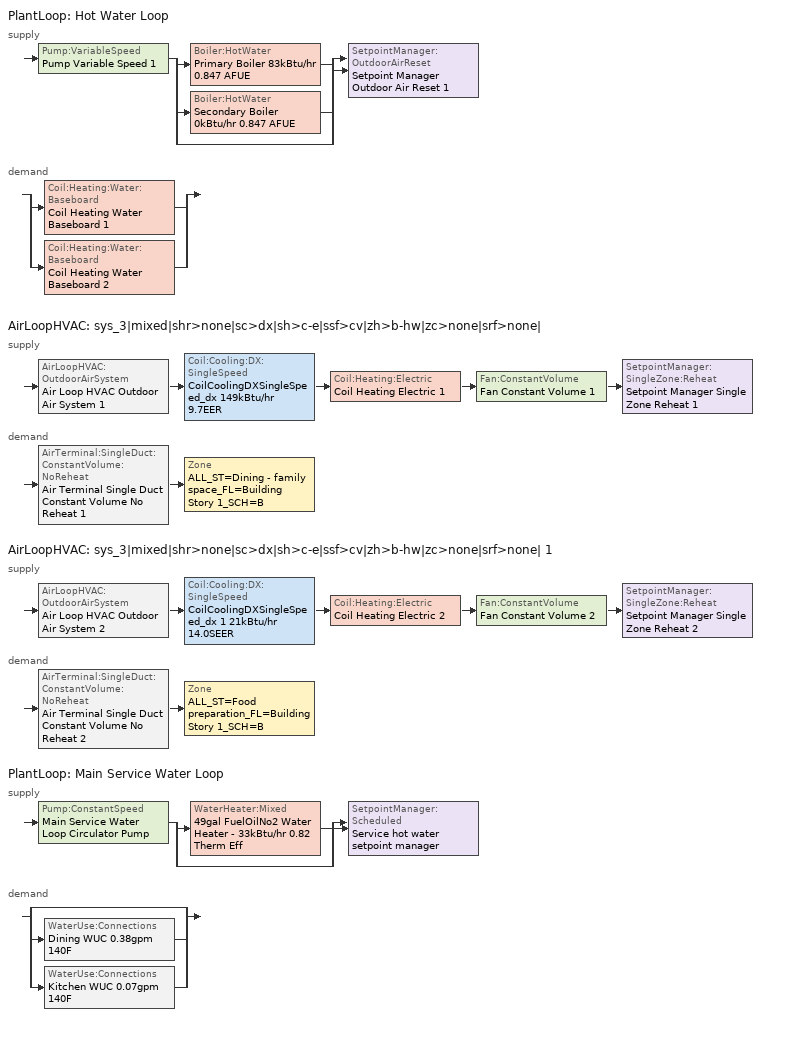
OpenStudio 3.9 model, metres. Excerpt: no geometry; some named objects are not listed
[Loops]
PlantLoop 'Hot Water Loop'
 supply: Pump:VariableSpeed 'Pump Variable Speed 1' > split
  | Boiler:HotWater 'Primary Boiler 83kBtu/hr 0.847 AFUE'
  | Boiler:HotWater 'Secondary Boiler 0kBtu/hr 0.847 AFUE'
  | bypass
  join > SetpointManager:OutdoorAirReset 'Setpoint Manager Outdoor Air Reset 1'
 demand: split
  | Coil:Heating:Water:Baseboard 'Coil Heating Water Baseboard 1'
  | Coil:Heating:Water:Baseboard 'Coil Heating Water Baseboard 2'
AirLoopHVAC 'sys_3|mixed|shr>none|sc>dx|sh>c-e|ssf>cv|zh>b-hw|zc>none|srf>none|'
 supply: AirLoopHVAC:OutdoorAirSystem 'Air Loop HVAC Outdoor Air System 1' > Coil:Cooling:DX:SingleSpeed 'CoilCoolingDXSingleSpeed_dx 149kBtu/hr 9.7EER' > Coil:Heating:Electric 'Coil Heating Electric 1' > Fan:ConstantVolume 'Fan Constant Volume 1' > SetpointManager:SingleZone:Reheat 'Setpoint Manager Single Zone Reheat 1'
 demand: AirTerminal:SingleDuct:ConstantVolume:NoReheat 'Air Terminal Single Duct Constant Volume No Reheat 1' > Zone 'ALL_ST=Dining - family space_FL=Building Story 1_SCH=B'
AirLoopHVAC 'sys_3|mixed|shr>none|sc>dx|sh>c-e|ssf>cv|zh>b-hw|zc>none|srf>none| 1'
 supply: AirLoopHVAC:OutdoorAirSystem 'Air Loop HVAC Outdoor Air System 2' > Coil:Cooling:DX:SingleSpeed 'CoilCoolingDXSingleSpeed_dx 1 21kBtu/hr 14.0SEER' > Coil:Heating:Electric 'Coil Heating Electric 2' > Fan:ConstantVolume 'Fan Constant Volume 2' > SetpointManager:SingleZone:Reheat 'Setpoint Manager Single Zone Reheat 2'
 demand: AirTerminal:SingleDuct:ConstantVolume:NoReheat 'Air Terminal Single Duct Constant Volume No Reheat 2' > Zone 'ALL_ST=Food preparation_FL=Building Story 1_SCH=B'
PlantLoop 'Main Service Water Loop'
 supply: Pump:ConstantSpeed 'Main Service Water Loop Circulator Pump' > split
  | WaterHeater:Mixed '49gal FuelOilNo2 Water Heater - 33kBtu/hr 0.82 Therm Eff'
  | bypass
  join > SetpointManager:Scheduled 'Service hot water setpoint manager'
 demand: split
  | bypass
  | WaterUse:Connections 'Dining WUC 0.38gpm 140F'
  | WaterUse:Connections 'Kitchen WUC 0.07gpm 140F'
[Sizing:Zone] Zone Cooling Design Supply Air Temperature Input Method=TemperatureDifference; Zone Cooling Design Supply Air Temperature {C}=14; Zone Cooling Design Supply Air Temperature Difference {deltaC}=11; Zone Heating Design Supply Air Temperature Input Method=TemperatureDifference; Zone Heating Design Supply Air Temperature {C}=40; Zone Heating Design Supply Air Temperature Difference {deltaC}=21; Zone Cooling Design Supply Air Humidity Ratio {kg-H2O/kg-air}=0.0085; Zone Heating Design Supply Air Humidity Ratio {kg-H2O/kg-air}=0.008; Zone Heating Sizing Factor=1.3; Zone Cooling Sizing Factor=1.1; Cooling Design Air Flow Method=DesignDay; Heating Design Air Flow Method=DesignDay; Account for Dedicated Outdoor Air System=No; Dedicated Outdoor Air System Control Strategy=NeutralSupplyAir; Dedicated Outdoor Air Low Setpoint Temperature for Design {C}=autosize; Dedicated Outdoor Air High Setpoint Temperature for Design {C}=autosize; Zone Load Sizing Method=Sensible Load Only No Latent Load; Zone Latent Cooling Design Supply Air Humidity Ratio Input Method=HumidityRatioDifference; Zone Cooling Design Supply Air Humidity Ratio Difference {kgWater/kgDryAir}=0.005; Zone Latent Heating Design Supply Air Humidity Ratio Input Method=HumidityRatioDifference; Zone Humidification Design Supply Air Humidity Ratio Difference {kgWater/kgDryAir}=0.005; Sizing Option=Coincident
ALL_ST=Dining - family space_FL=Building Story 1_SCH=B; ALL_ST=Food preparation_FL=Building Story 1_SCH=B
[Zone equipment]
ALL_ST=Dining - family space_FL=Building Story 1_SCH=B: Zone HVAC Baseboard Convective Water 1, Air Terminal Single Duct Constant Volume No Reheat 1
ALL_ST=Food preparation_FL=Building Story 1_SCH=B: Zone HVAC Baseboard Convective Water 2, Air Terminal Single Duct Constant Volume No Reheat 2
[PlantLoop] Glycol Concentration=0; Plant Loop Volume {m3}=Autocalculate; Load Distribution Scheme=Optimal
Name | Fluid Type | Maximum Loop Temperature {C} | Minimum Loop Temperature {C}
Hot Water Loop | Water
Main Service Water Loop |  | 60 | 51.6667
[Sizing:Plant] Loop Type=Heating; Sizing Option=NonCoincident; Zone Timesteps in Averaging Window=1; Coincident Sizing Factor Mode=None
Name | Design Loop Exit Temperature {C} | Loop Design Temperature Difference {deltaC}
Hot Water Loop | 82 | 16
Main Service Water Loop | 60 | 5
[Pump:VariableSpeed]
Pump Variable Speed 1: Motor Efficiency=0.855; Pump Control Type=Intermittent; Skin Loss Radiative Fraction=0.5; Design Power Sizing Method=PowerPerFlowPerPressure; Design Electric Power per Unit Flow Rate {W/(m3/s)}=348701.1; Design Shaft Power per Unit Flow Rate per Unit Head {W-s/m3-Pa}=1.28205; Design Minimum Flow Rate Fraction=0
[Boiler:HotWater] Fuel Type=FuelOilNo2; Nominal Thermal Efficiency=0.847; Normalized Boiler Efficiency Curve=BOILER-EFFFPLR-NECB2011; Water Outlet Upper Temperature Limit {C}=99; Boiler Flow Mode=ConstantFlow; On Cycle Parasitic Electric Load {W}=0; Off Cycle Parasitic Fuel Load {W}=0; Sizing Factor=1
Name | Nominal Capacity {W}
Primary Boiler 83kBtu/hr 0.847 AFUE | 24426.2
Secondary Boiler 0kBtu/hr 0.847 AFUE | 0.001
[SetpointManager:OutdoorAirReset]
Setpoint Manager Outdoor Air Reset 1: Control Variable=Temperature; Setpoint at Outdoor Low Temperature {C}=82; Outdoor Low Temperature {C}=-16; Setpoint at Outdoor High Temperature {C}=60; Outdoor High Temperature {C}=0; Setpoint Node or NodeList=Hot Water Loop Supply Outlet Node
[AirLoopHVAC] Design Supply Air Flow Rate {m3/s}=autosize; Design Return Air Flow Fraction of Supply Air Flow=1
Name | Availability Schedule
sys_3|mixed|shr>none|sc>dx|sh>c-e|ssf>cv|zh>b-hw|zc>none|srf>none| | sys_3|mixed|shr>none|sc>dx|sh>c-e|ssf>cv|zh>b-hw|zc>none|srf>none| Occ Sch
sys_3|mixed|shr>none|sc>dx|sh>c-e|ssf>cv|zh>b-hw|zc>none|srf>none| 1 | sys_3|mixed|shr>none|sc>dx|sh>c-e|ssf>cv|zh>b-hw|zc>none|srf>none| 1 Occ Sch
[Sizing:System] Type of Load to Size On=Sensible; Design Outdoor Air Flow Rate {m3/s}=Autosize; Central Heating Maximum System Air Flow Ratio=1; Preheat Design Temperature {C}=7; Preheat Design Humidity Ratio {kg-H2O/kg-Air}=0.008; Precool Design Temperature {C}=13; Precool Design Humidity Ratio {kg-H2O/kg-Air}=0.008; Central Cooling Design Supply Air Temperature {C}=13; Central Heating Design Supply Air Temperature {C}=43; Sizing Option=NonCoincident; 100% Outdoor Air in Cooling=No; 100% Outdoor Air in Heating=No; Central Cooling Design Supply Air Humidity Ratio {kg-H2O/kg-Air}=0.0085; Central Heating Design Supply Air Humidity Ratio {kg-H2O/kg-Air}=0.008; Cooling Design Air Flow Method=DesignDay; Cooling Design Air Flow Rate {m3/s}=0; Heating Design Air Flow Method=DesignDay; Heating Design Air Flow Rate {m3/s}=0; System Outdoor Air Method=ZoneSum; Zone Maximum Outdoor Air Fraction=1; Cooling Supply Air Flow Rate Per Floor Area {m3/s-m2}=0.00996765; Cooling Fraction of Autosized Cooling Supply Air Flow Rate=1; Cooling Supply Air Flow Rate Per Unit Cooling Capacity {m3/s-W}=3.94755e-05; Heating Supply Air Flow Rate Per Floor Area {m3/s-m2}=0.00996765; Heating Fraction of Autosized Heating Supply Air Flow Rate=1; Heating Fraction of Autosized Cooling Supply Air Flow Rate=1; Heating Supply Air Flow Rate Per Unit Heating Capacity {m3/s-W}=3.15882e-05; Cooling Design Capacity Method=CoolingDesignCapacity; Cooling Design Capacity {W}=autosize; Cooling Design Capacity Per Floor Area {W/m2}=234.7; Fraction of Autosized Cooling Design Capacity=1; Heating Design Capacity Method=HeatingDesignCapacity; Heating Design Capacity {W}=autosize; Heating Design Capacity Per Floor Area {W/m2}=157; Fraction of Autosized Heating Design Capacity=1; Central Cooling Capacity Control Method=OnOff; Occupant Diversity=autosize
sys_3|mixed|shr>none|sc>dx|sh>c-e|ssf>cv|zh>b-hw|zc>none|srf>none|; sys_3|mixed|shr>none|sc>dx|sh>c-e|ssf>cv|zh>b-hw|zc>none|srf>none| 1
[Fan:ConstantVolume] Availability Schedule=Always On Discrete; Fan Total Efficiency=0.39975; Pressure Rise {Pa}=640; Maximum Flow Rate {m3/s}=AutoSize; Motor Efficiency=0.615
Fan Constant Volume 1; Fan Constant Volume 2
[Coil:Cooling:DX:SingleSpeed] Availability Schedule=Always On Discrete; Rated Total Cooling Capacity {W}=autosize; Rated Sensible Heat Ratio=autosize; Rated Air Flow Rate {m3/s}=autosize; Rated Evaporator Fan Power Per Volume Flow Rate 2017 {W/(m3/s)}=773.3; Rated Evaporator Fan Power Per Volume Flow Rate 2023 {W/(m3/s)}=934.4; Total Cooling Capacity Function of Temperature Curve=DXCOOL-NECB2011-REF-CAPFT; Total Cooling Capacity Function of Flow Fraction Curve=DXCOOL-NECB2011-REF-CAPFFLOW; Energy Input Ratio Function of Temperature Curve=DXCOOL-NECB2011-REF-COOLEIRFT; Energy Input Ratio Function of Flow Fraction Curve=DXCOOL-NECB2011-REF-COOLEIRFFLOW; Part Load Fraction Correlation Curve=DXCOOL-NECB2011-REF-COOLPLFFPLR; Minimum Outdoor Dry-Bulb Temperature for Compressor Operation {C}=-25; Nominal Time for Condensate Removal to Begin {s}=0; Ratio of Initial Moisture Evaporation Rate and Steady State Latent Capacity=0; Maximum Cycling Rate {cycles/hr}=0; Latent Capacity Time Constant {s}=0; Condenser Type=AirCooled; Evaporative Condenser Effectiveness=0.9; Evaporative Condenser Air Flow Rate {m3/s}=autosize; Evaporative Condenser Pump Rated Power Consumption {W}=autosize; Crankcase Heater Capacity {W}=0; Maximum Outdoor Dry-Bulb Temperature for Crankcase Heater Operation {C}=10; Basin Heater Capacity {W/K}=0; Basin Heater Setpoint Temperature {C}=2
Name | Rated COP {W/W}
CoilCoolingDXSingleSpeed_dx 149kBtu/hr 9.7EER | 3.36681
CoilCoolingDXSingleSpeed_dx 1 21kBtu/hr 14.0SEER | 3.8248
[Coil:Heating:Electric] Availability Schedule=Always On Discrete
Coil Heating Electric 1; Coil Heating Electric 2
[Controller:OutdoorAir] Minimum Outdoor Air Flow Rate {m3/s}=autosize; Maximum Outdoor Air Flow Rate {m3/s}=Autosize; Economizer Control Action Type=ModulateFlow; Lockout Type=NoLockout; Minimum Limit Type=FixedMinimum; High Humidity Control=No; High Humidity Outdoor Air Flow Ratio=1; Control High Indoor Humidity Based on Outdoor Humidity Ratio=Yes; Heat Recovery Bypass Control Type=BypassWhenWithinEconomizerLimits; Economizer Operation Staging=InterlockedWithMechanicalCooling
Name | Economizer Control Type | Minimum Outdoor Air Schedule | Controller Mechanical Ventilation | Economizer Maximum Limit Dry-Bulb Temperature {C} | Economizer Maximum Limit Enthalpy {J/kg} | Economizer Minimum Limit Dry-Bulb Temperature {C}
Controller Outdoor Air 1 | DifferentialEnthalpy | sys_3|mixed|shr>none|sc>dx|sh>c-e|ssf>cv|zh>b-hw|zc>none|srf>none| Occ Sch | Controller Mechanical Ventilation 1
Controller Outdoor Air 2 | NoEconomizer | sys_3|mixed|shr>none|sc>dx|sh>c-e|ssf>cv|zh>b-hw|zc>none|srf>none| 1 Occ Sch | Controller Mechanical Ventilation 2 | 28 | 64000 | -100
[Controller:MechanicalVentilation] Availability Schedule=Always On Discrete; Demand Controlled Ventilation=Yes; System Outdoor Air Method=ZoneSum
Controller Mechanical Ventilation 1; Controller Mechanical Ventilation 2
[AirLoopHVAC:OutdoorAirSystem]
Name | Controller
Air Loop HVAC Outdoor Air System 1 | Controller Outdoor Air 1
Air Loop HVAC Outdoor Air System 2 | Controller Outdoor Air 2
[SetpointManager:SingleZone:Reheat] Minimum Supply Air Temperature {C}=13; Maximum Supply Air Temperature {C}=43
Name | Control Zone | Setpoint Node or NodeList
Setpoint Manager Single Zone Reheat 1 | ALL_ST=Dining - family space_FL=Building Story 1_SCH=B | sys_3|mixed|shr>none|sc>dx|sh>c-e|ssf>cv|zh>b-hw|zc>none|srf>none| Supply Outlet Node
Setpoint Manager Single Zone Reheat 2 | ALL_ST=Food preparation_FL=Building Story 1_SCH=B | sys_3|mixed|shr>none|sc>dx|sh>c-e|ssf>cv|zh>b-hw|zc>none|srf>none| 1 Supply Outlet Node
[Coil:Heating:Water:Baseboard] Heating Design Capacity Method=HeatingDesignCapacity; Heating Design Capacity {W}=autosize; Heating Design Capacity Per Floor Area {W/m2}=0; Fraction of Autosized Heating Design Capacity=0.8
Coil Heating Water Baseboard 1; Coil Heating Water Baseboard 2
[ZoneHVAC:Baseboard:Convective:Water] Availability Schedule=Always On Discrete
Name | Heating Coil
Zone HVAC Baseboard Convective Water 1 | Coil Heating Water Baseboard 1
Zone HVAC Baseboard Convective Water 2 | Coil Heating Water Baseboard 2
[AirTerminal:SingleDuct:ConstantVolume:NoReheat] Availability Schedule=Always On Discrete; Maximum Air Flow Rate {m3/s}=AutoSize
Air Terminal Single Duct Constant Volume No Reheat 1; Air Terminal Single Duct Constant Volume No Reheat 2
[SetpointManager:Scheduled]
Service hot water setpoint manager: Control Variable=Temperature; Schedule=Service Water Loop Temp - 140F; Setpoint Node or NodeList=Main Service Water Loop Supply Outlet Node
[Pump:ConstantSpeed]
Main Service Water Loop Circulator Pump: Rated Flow Rate {m3/s}=autosize; Rated Pump Head {Pa}=284784; Rated Power Consumption {W}=autosize; Motor Efficiency=0.7; Fraction of Motor Inefficiencies to Fluid Stream=0; Pump Control Type=Intermittent; Design Power Sizing Method=PowerPerFlowPerPressure; Design Electric Power per Unit Flow Rate {W/(m3/s)}=348701.1; Design Shaft Power per Unit Flow Rate per Unit Head {W-s/m3-Pa}=1.28205
[WaterHeater:Mixed]
49gal FuelOilNo2 Water Heater - 33kBtu/hr 0.82 Therm Eff: Tank Volume {m3}=0.184338; Setpoint Temperature Schedule=Service Water Loop Temp - 140F; Deadband Temperature Difference {deltaC}=2; Maximum Temperature Limit {C}=60; Heater Control Type=Cycle; Heater Maximum Capacity {W}=9631.68; Heater Fuel Type=FuelOilNo2; Heater Thermal Efficiency=0.82; Part Load Factor Curve=SWH-EFFFPLR-NECB2011; Off Cycle Parasitic Fuel Consumption Rate {W}=31.3783; Off Cycle Parasitic Fuel Type=FuelOilNo2; Off Cycle Parasitic Heat Fraction to Tank=0.8; On Cycle Parasitic Fuel Consumption Rate {W}=31.3783; On Cycle Parasitic Fuel Type=FuelOilNo2; On Cycle Parasitic Heat Fraction to Tank=0; Ambient Temperature Indicator=Schedule; Ambient Temperature Schedule=Water Heater Ambient Temp Schedule 71.6F; Off Cycle Loss Coefficient to Ambient Temperature {W/K}=2.9847; On Cycle Loss Coefficient to Ambient Temperature {W/K}=2.9847; Use Side Effectiveness=1; Source Side Effectiveness=1; Use Side Design Flow Rate {m3/s}=autosize; Source Side Design Flow Rate {m3/s}=autosize; Indirect Water Heating Recovery Time {hr}=1.5; Source Side Flow Control Mode=IndirectHeatPrimarySetpoint
[WaterHeater:Sizing]
49gal FuelOilNo2 Water Heater - 33kBtu/hr 0.82 Therm Eff: Design Mode=PeakDraw; Time Storage Can Meet Peak Draw {hr}=0.538503; Time for Tank Recovery {hr}=0.5; Nominal Tank Volume for Autosizing Plant Connections {m3}=1
[WaterUse:Equipment:Definition] Target Temperature Schedule=Mixed Water At Faucet Temp - 140F; Sensible Fraction Schedule=Fraction Sensible - 0.2; Latent Fraction Schedule=Fraction Latent - 0.05
Name | Peak Flow Rate {m3/s}
Dining 0.38gpm 140F | 2.39515e-05
Kitchen 0.07gpm 140F | 4.49574e-06
[WaterUse:Equipment] Flow Rate Fraction Schedule=NECB-B-Service Water Heating
Name | Water Use Equipment Definition | Space
Dining Service Water Use 0.38gpm 140F | Dining 0.38gpm 140F | Dining
Kitchen Service Water Use 0.07gpm 140F | Kitchen 0.07gpm 140F | Kitchen
[WaterUse:Connections] Drain Water Heat Exchanger Type=None; Drain Water Heat Exchanger Destination=Plant
Name | Water Use Equipment Name 1
Dining WUC 0.38gpm 140F | Dining Service Water Use 0.38gpm 140F
Kitchen WUC 0.07gpm 140F | Kitchen Service Water Use 0.07gpm 140F
[ZoneControl:ContaminantController] Carbon Dioxide Control Availability Schedule=indoor_co2_availability_schedule; Carbon Dioxide Setpoint Schedule=indoor_co2_setpoint_schedule
Name | Controlled Zone
Dining Zone Control Contaminant Controller | ALL_ST=Dining - family space_FL=Building Story 1_SCH=B
Kitchen Zone Control Contaminant Controller | ALL_ST=Food preparation_FL=Building Story 1_SCH=B
[Schedule:Ruleset]
Name | Default Day Schedule | Summer Design Day Schedule | Winter Design Day Schedule
Service Water Loop Temp - 140F | Service Water Loop Temp - 140F Default
Water Heater Ambient Temp Schedule 71.6F | Water Heater Ambient Temp Schedule 71.6F Default
NECB-B-Service Water Heating | NECB-B-Service Water Heating Default
Fraction Sensible - 0.2 | Fraction Sensible - 0.2 Default
Fraction Latent - 0.05 | Fraction Latent - 0.05 Default
Mixed Water At Faucet Temp - 140F | Mixed Water At Faucet Temp - 140F Default
sys_3|mixed|shr>none|sc>dx|sh>c-e|ssf>cv|zh>b-hw|zc>none|srf>none| Occ Sch | sys_3|mixed|shr>none|sc>dx|sh>c-e|ssf>cv|zh>b-hw|zc>none|srf>none| Occ Sch Default | sys_3|mixed|shr>none|sc>dx|sh>c-e|ssf>cv|zh>b-hw|zc>none|srf>none| Occ Sch Summer Design Day | sys_3|mixed|shr>none|sc>dx|sh>c-e|ssf>cv|zh>b-hw|zc>none|srf>none| Occ Sch Winter Design Day
sys_3|mixed|shr>none|sc>dx|sh>c-e|ssf>cv|zh>b-hw|zc>none|srf>none| 1 Occ Sch | sys_3|mixed|shr>none|sc>dx|sh>c-e|ssf>cv|zh>b-hw|zc>none|srf>none| 1 Occ Sch Default | sys_3|mixed|shr>none|sc>dx|sh>c-e|ssf>cv|zh>b-hw|zc>none|srf>none| 1 Occ Sch Summer Design Day | sys_3|mixed|shr>none|sc>dx|sh>c-e|ssf>cv|zh>b-hw|zc>none|srf>none| 1 Occ Sch Winter Design Day
[Schedule:Day]
Service Water Loop Temp - 140F Default; Mixed Water At Faucet Temp - 140F Default: 24, 0, 60
Water Heater Ambient Temp Schedule 71.6F Default: 24, 0, 22
NECB-B-Service Water Heating Default; NECB-B-Service Water Heating Default|Wkdy Day: No, 1, 0, 0.6, 2, 0, 0.5, 9, 0, 0.05, 11, 0, 0.7, 12, 0, 0.4, 13, 0, 0.5, 15, 0, 0.6, 16, 0, 0.4, 18, 0, 0.3, 19, 0, 0.4, 20, 0, 0.5, 22, 0, 0.8, 24, 0, 0.9
NECB-B-Service Water Heating Sat Day: No, 1, 0, 0.7, 2, 0, 0.6, 9, 0, 0.05, 11, 0, 0.7, 12, 0, 0.4, 13, 0, 0.5, 15, 0, 0.6, 16, 0, 0.4, 18, 0, 0.3, 19, 0, 0.4, 20, 0, 0.5, 22, 0, 0.8, 24, 0, 0.9
NECB-B-Service Water Heating Sun|Hol Day: No, 1, 0, 0.5, 2, 0, 0.6, 9, 0, 0.05, 11, 0, 0.7, 12, 0, 0.4, 13, 0, 0.5, 15, 0, 0.6, 16, 0, 0.4, 18, 0, 0.3, 19, 0, 0.4, 20, 0, 0.5, 22, 0, 0.8, 24, 0, 0.5
Fraction Sensible - 0.2 Default: 24, 0, 0.2
Fraction Latent - 0.05 Default: 24, 0, 0.05
sys_3|mixed|shr>none|sc>dx|sh>c-e|ssf>cv|zh>b-hw|zc>none|srf>none| Occ Sch Default; sys_3|mixed|shr>none|sc>dx|sh>c-e|ssf>cv|zh>b-hw|zc>none|srf>none| 1 Occ Sch Default: 1, 0, 1, 10, 0, 0, 24, 0, 1
sys_3|mixed|shr>none|sc>dx|sh>c-e|ssf>cv|zh>b-hw|zc>none|srf>none| Occ Sch Winter Design Day; sys_3|mixed|shr>none|sc>dx|sh>c-e|ssf>cv|zh>b-hw|zc>none|srf>none| Occ Sch Summer Design Day; sys_3|mixed|shr>none|sc>dx|sh>c-e|ssf>cv|zh>b-hw|zc>none|srf>none| 1 Occ Sch Winter Design Day; sys_3|mixed|shr>none|sc>dx|sh>c-e|ssf>cv|zh>b-hw|zc>none|srf>none| 1 Occ Sch Summer Design Day: 24, 0, 1
Schedule Day 5; Schedule Day 7: 2, 0, 1, 10, 0, 0, 24, 0, 1
Schedule Day 6; Schedule Day 8: 1, 0, 0, 2, 0, 1, 11, 0, 0, 23, 0, 1, 24, 0, 0
[Schedule:Rule] Date Specification Type=DateRange; Start Month=1; End Month=12
Name | Schedule Ruleset | Rule Order | Day Schedule | Apply Monday | Apply Tuesday | Apply Wednesday | Apply Thursday | Apply Friday | Start Day | End Day | Apply Saturday | Apply Sunday
Schedule Rule 17 | NECB-B-Service Water Heating | 2 | NECB-B-Service Water Heating Default|Wkdy Day | Yes | Yes | Yes | Yes | Yes | 1 | 31
Schedule Rule 18 | NECB-B-Service Water Heating | 1 | NECB-B-Service Water Heating Sat Day |  |  |  |  |  | 1 | 31 | Yes
Schedule Rule 19 | NECB-B-Service Water Heating | 0 | NECB-B-Service Water Heating Sun|Hol Day |  |  |  |  |  | 1 | 31 |  | Yes
Schedule Rule 20 | sys_3|mixed|shr>none|sc>dx|sh>c-e|ssf>cv|zh>b-hw|zc>none|srf>none| Occ Sch | 1 | Schedule Day 5 |  |  |  |  |  | 7 | 30 | Yes
Schedule Rule 21 | sys_3|mixed|shr>none|sc>dx|sh>c-e|ssf>cv|zh>b-hw|zc>none|srf>none| Occ Sch | 0 | Schedule Day 6 |  |  |  |  |  | 1 | 31 |  | Yes
Schedule Rule 22 | sys_3|mixed|shr>none|sc>dx|sh>c-e|ssf>cv|zh>b-hw|zc>none|srf>none| 1 Occ Sch | 1 | Schedule Day 7 |  |  |  |  |  | 7 | 30 | Yes
Schedule Rule 23 | sys_3|mixed|shr>none|sc>dx|sh>c-e|ssf>cv|zh>b-hw|zc>none|srf>none| 1 Occ Sch | 0 | Schedule Day 8 |  |  |  |  |  | 1 | 31 |  | Yes
[Schedule:Constant]
Always On Discrete: Value=1
[Curve:Biquadratic] Minimum Value of x=13; Maximum Value of x=24; Minimum Value of y=24; Maximum Value of y=46
Name | Coefficient1 Constant | Coefficient2 x | Coefficient3 x**2 | Coefficient4 y | Coefficient5 y**2 | Coefficient6 x*y
DXCOOL-NECB2011-REF-CAPFT | 0.867905 | 0.0142459 | 0.00055436 | -0.0075575 | 3.3e-05 | -0.0001918
DXCOOL-NECB2011-REF-COOLEIRFT | 0.114171 | 0.0281822 | -0.0004199 | 0.0214108 | 0.000161028 | -0.000679104
[Curve:Quadratic] Minimum Value of x=0.5; Maximum Value of x=1.5
Name | Coefficient1 Constant | Coefficient2 x | Coefficient3 x**2
DXCOOL-NECB2011-REF-CAPFFLOW | 0.8 | 0.2 | 0
DXCOOL-NECB2011-REF-COOLEIRFFLOW | 1.1552 | -0.1808 | 0.0256
[Curve:Cubic] Maximum Value of x=1
Name | Coefficient1 Constant | Coefficient2 x | Coefficient3 x**2 | Coefficient4 x**3 | Minimum Value of x
DXCOOL-NECB2011-REF-COOLPLFFPLR | 0.0277 | 4.9151 | -8.184 | 4.2702 | 0.7
BOILER-EFFFPLR-NECB2011 | 0.3831 | 2.0567 | -2.6469 | 1.2148 | 0
SWH-EFFFPLR-NECB2011 | 0.7576 | 1.0071 | -1.4443 | 0.6844 | 0
[Schedule:Compact]
indoor_co2_availability_schedule: Through: 12/31, For: Weekdays SummerDesignDay, Until: 07:00, 0, Until: 22:00, 1, Until: 24:00, 0, For: Saturday WinterDesignDay, Until: 07:00, 0, Until: 18:00, 1, Until: 24:00, 0, For: AllOtherDays, Until: 24:00, 0
indoor_co2_setpoint_schedule: Through: 12/31, For: AllDays, Until: 24:00, 1000
